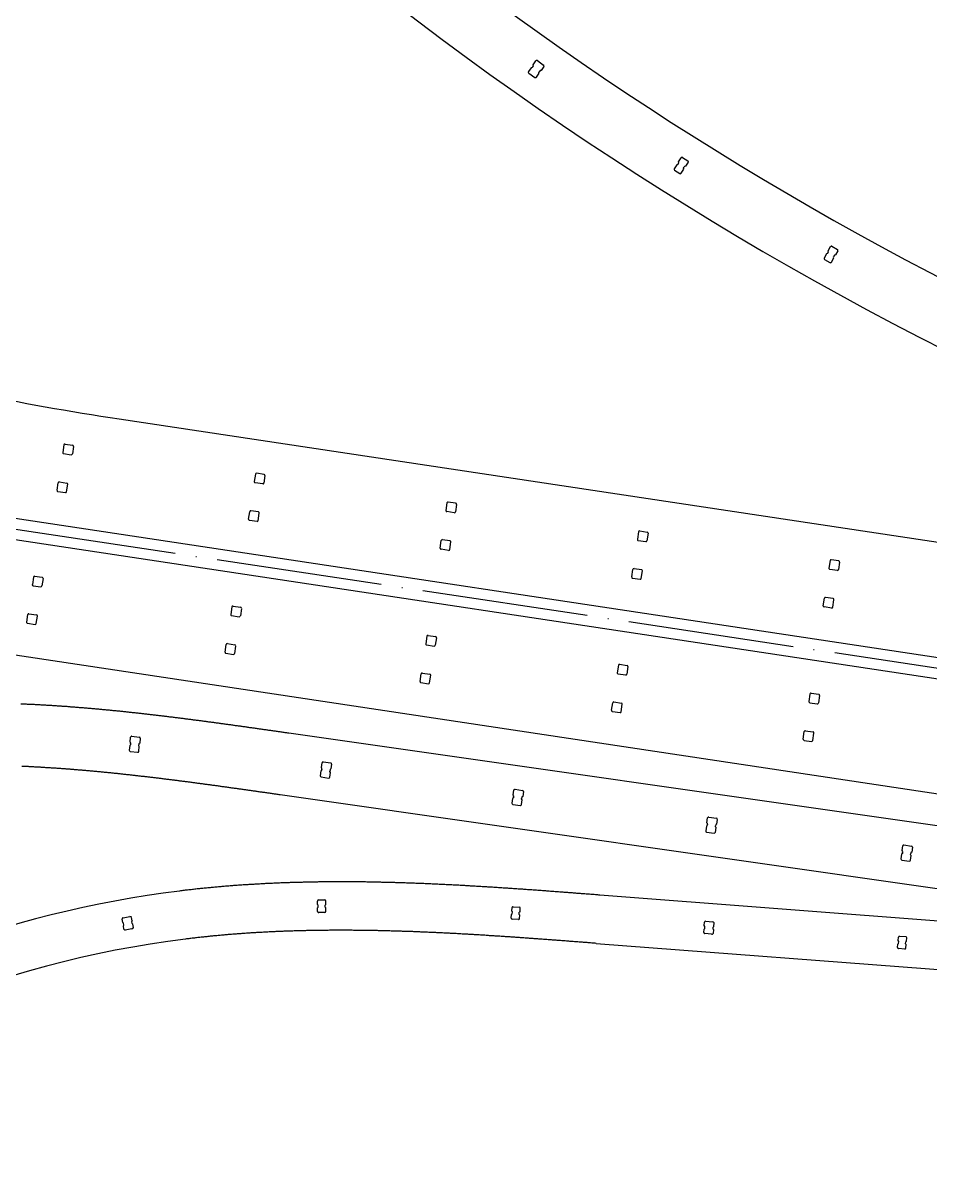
# Model space of a CAD drawing. Header units: inches. Extents: x 499362 to 502582, y 2542122 to 2545349.
# Drawn here: x 501509.7 to 501640.9, y 2543431.7 to 2543595.6 of the extents above; entities that cross this region are included whole.
import ezdxf

# ---------------------------------------------------------------- set-up
doc = ezdxf.new("R2010")
doc.units = ezdxf.units.IN
doc.header["$MEASUREMENT"] = 0
doc.linetypes.add('ACAD_ISO04W100', pattern=[30, 24, -3, 0, -3])
doc.layers.add('0-段落划分', color=2, linetype='Continuous')
doc.layers.add('桥-立柱', color=5, linetype='Continuous')

# ---------------------------------------------------------------- blocks, each defined once
blk = doc.blocks.new('A$C035667EC')
at = {"layer": '桥-立柱', "color": 1, "linetype": 'Continuous'}
for p, q in [((501583.54, 2543589.5), (501583.94, 2543590.08)), ((501584.15, 2543590.11), (501585.05, 2543589.48)), ((501583.25, 2543589.09), (501582.85, 2543588.52)), ((501583.39, 2543589.12), (501583.25, 2543589.09)), ((501583.48, 2543589.24), (501583.39, 2543589.12)), ((501583.48, 2543589.24), (501583.56, 2543589.36)), ((501583.56, 2543589.36), (501583.54, 2543589.5)), ((501584.37, 2543588.43), (501584.46, 2543588.55)), ((501584.4, 2543588.29), (501584.37, 2543588.43)), ((501584.55, 2543588.67), (501584.46, 2543588.55)), ((501584.69, 2543588.7), (501584.55, 2543588.67)), ((501585.09, 2543589.27), (501584.69, 2543588.7)), ((501582.89, 2543588.31), (501583.79, 2543587.68)), ((501584, 2543587.72), (501584.4, 2543588.29)), ((501604.51, 2543575.22), (501604.59, 2543575.35)), ((501604.56, 2543575.48), (501604.93, 2543576.08)), ((501604.59, 2543575.35), (501604.56, 2543575.48)), ((501605.14, 2543576.12), (501605.9, 2543575.64)), ((501605.94, 2543575.44), (501605.57, 2543574.84)), ((501604.29, 2543575.06), (501603.92, 2543574.47)), ((501603.96, 2543574.26), (501604.73, 2543573.78)), ((501604.43, 2543575.09), (501604.29, 2543575.06)), ((501604.51, 2543575.22), (501604.43, 2543575.09)), ((501604.93, 2543573.83), (501605.31, 2543574.42)), ((501605.27, 2543574.56), (501605.35, 2543574.69)), ((501605.31, 2543574.42), (501605.27, 2543574.56)), ((501605.43, 2543574.81), (501605.35, 2543574.69)), ((501605.57, 2543574.84), (501605.43, 2543574.81)), ((501625.93, 2543562.17), (501625.59, 2543561.56)), ((501626.07, 2543562.21), (501625.93, 2543562.17)), ((501626.14, 2543562.34), (501626.07, 2543562.21)), ((501626.14, 2543562.34), (501626.21, 2543562.47)), ((501626.17, 2543562.61), (501626.52, 2543563.22)), ((501626.21, 2543562.47), (501626.17, 2543562.61)), ((501626.72, 2543563.27), (501627.51, 2543562.83)), ((501627.56, 2543562.63), (501627.22, 2543562.02)), ((501625.65, 2543561.35), (501626.43, 2543560.92)), ((501626.64, 2543560.97), (501626.98, 2543561.58)), ((501626.94, 2543561.72), (501627.01, 2543561.85)), ((501626.98, 2543561.58), (501626.94, 2543561.72)), ((501627.09, 2543561.98), (501627.01, 2543561.85)), ((501627.22, 2543562.02), (501627.09, 2543561.98)), ((501515.71, 2543534.55), (501515.54, 2543533.46)), ((501515.88, 2543534.68), (501516.96, 2543534.51)), ((501517.09, 2543534.34), (501516.93, 2543533.26)), ((501515.67, 2543533.29), (501516.76, 2543533.13)), ((501543.39, 2543530.34), (501543.22, 2543529.25)), ((501544.65, 2543530.3), (501543.56, 2543530.47)), ((501544.77, 2543530.13), (501544.61, 2543529.04)), ((501514.72, 2543527.99), (501514.88, 2543529.07)), ((501514.84, 2543527.82), (501515.93, 2543527.65)), ((501515.05, 2543529.2), (501516.14, 2543529.04)), ((501516.1, 2543527.78), (501516.26, 2543528.87)), ((501544.44, 2543528.92), (501543.35, 2543529.08)), ((501571.07, 2543526.17), (501570.91, 2543525.08)), ((501572.33, 2543526.13), (501571.24, 2543526.29)), ((501542.4, 2543523.81), (501542.57, 2543524.9)), ((501543.83, 2543524.86), (501542.74, 2543525.03)), ((501543.79, 2543523.6), (501543.95, 2543524.69)), ((501572.12, 2543524.74), (501571.04, 2543524.91)), ((501572.46, 2543525.96), (501572.29, 2543524.87)), ((501543.62, 2543523.48), (501542.53, 2543523.64)), ((501598.76, 2543521.99), (501598.6, 2543520.91)), ((501598.93, 2543522.12), (501600.02, 2543521.96)), ((501600.15, 2543521.78), (501599.98, 2543520.7)), ((501570.09, 2543519.64), (501570.25, 2543520.73)), ((501571.51, 2543520.69), (501570.42, 2543520.85)), ((501571.47, 2543519.43), (501571.64, 2543520.52)), ((501598.72, 2543520.74), (501599.81, 2543520.57)), ((501571.3, 2543519.31), (501570.22, 2543519.47)), ((501627.71, 2543517.78), (501626.62, 2543517.95)), ((501597.78, 2543515.47), (501597.94, 2543516.55)), ((501598.11, 2543516.68), (501599.2, 2543516.52)), ((501599.16, 2543515.26), (501599.33, 2543516.35)), ((501626.45, 2543517.82), (501626.28, 2543516.73)), ((501627.5, 2543516.4), (501626.41, 2543516.56)), ((501627.83, 2543517.61), (501627.67, 2543516.52)), ((501511.31, 2543515.45), (501511.15, 2543514.37)), ((501511.48, 2543515.58), (501512.57, 2543515.42)), ((501512.69, 2543515.25), (501512.53, 2543514.16)), ((501597.9, 2543515.3), (501598.99, 2543515.13)), ((501511.27, 2543514.2), (501512.36, 2543514.03)), ((501625.46, 2543511.29), (501625.63, 2543512.38)), ((501626.89, 2543512.34), (501625.8, 2543512.51)), ((501626.85, 2543511.09), (501627.01, 2543512.17)), ((501510.33, 2543508.93), (501510.49, 2543510.02)), ((501510.66, 2543510.14), (501511.75, 2543509.98)), ((501511.71, 2543508.72), (501511.87, 2543509.81)), ((501539.99, 2543511.13), (501539.82, 2543510.04)), ((501539.95, 2543509.87), (501541.04, 2543509.71)), ((501540.16, 2543511.26), (501541.24, 2543511.09)), ((501541.37, 2543510.92), (501541.21, 2543509.84)), ((501626.68, 2543510.96), (501625.59, 2543511.12)), ((501510.45, 2543508.76), (501511.54, 2543508.59)), ((501568.17, 2543506.88), (501568, 2543505.8)), ((501568.34, 2543507.01), (501569.43, 2543506.85)), ((501569.55, 2543506.68), (501569.39, 2543505.59)), ((501539, 2543504.61), (501539.17, 2543505.69)), ((501539.34, 2543505.82), (501540.42, 2543505.66)), ((501540.39, 2543504.4), (501540.55, 2543505.48)), ((501568.13, 2543505.63), (501569.22, 2543505.46)), ((501539.13, 2543504.44), (501540.22, 2543504.27)), ((501567.52, 2543501.57), (501568.61, 2543501.41)), ((501595.86, 2543502.71), (501595.69, 2543501.62)), ((501596.03, 2543502.84), (501597.11, 2543502.67)), ((501597.24, 2543502.5), (501597.08, 2543501.41)), ((501567.18, 2543500.36), (501567.35, 2543501.45)), ((501567.31, 2543500.19), (501568.4, 2543500.02)), ((501568.57, 2543500.15), (501568.73, 2543501.24)), ((501595.82, 2543501.45), (501596.9, 2543501.29)), ((501623.54, 2543498.54), (501623.38, 2543497.45)), ((501623.71, 2543498.66), (501624.8, 2543498.5)), ((501624.93, 2543498.33), (501624.76, 2543497.24)), ((501594.87, 2543496.19), (501595.04, 2543497.27)), ((501595.21, 2543497.4), (501596.29, 2543497.23)), ((501596.26, 2543495.98), (501596.42, 2543497.06)), ((501623.5, 2543497.28), (501624.59, 2543497.12)), ((501595, 2543496.01), (501596.09, 2543495.85)), ((501525.27, 2543491.6), (501525.35, 2543492.3)), ((501525.51, 2543492.43), (501526.61, 2543492.31)), ((501526.74, 2543492.15), (501526.66, 2543491.45)), ((501622.56, 2543492.01), (501622.72, 2543493.1)), ((501622.68, 2543491.84), (501623.77, 2543491.68)), ((501622.89, 2543493.23), (501623.98, 2543493.06)), ((501623.94, 2543491.8), (501624.11, 2543492.89)), ((501525.22, 2543491.11), (501525.14, 2543490.41)), ((501525.33, 2543491.2), (501525.22, 2543491.11)), ((501525.36, 2543491.49), (501525.27, 2543491.6)), ((501525.27, 2543490.25), (501526.37, 2543490.13)), ((501525.34, 2543491.34), (501525.33, 2543491.2)), ((501525.34, 2543491.34), (501525.36, 2543491.49)), ((501526.52, 2543491.06), (501526.54, 2543491.21)), ((501526.61, 2543490.95), (501526.52, 2543491.06)), ((501526.53, 2543490.26), (501526.61, 2543490.95)), ((501526.55, 2543491.36), (501526.54, 2543491.21)), ((501526.66, 2543491.45), (501526.55, 2543491.36)), ((501552.92, 2543487.91), (501553.02, 2543488.6)), ((501553.19, 2543488.73), (501554.28, 2543488.57)), ((501554.4, 2543488.4), (501554.31, 2543487.71)), ((501552.85, 2543487.41), (501552.75, 2543486.72)), ((501552.96, 2543487.5), (501552.85, 2543487.41)), ((501553, 2543487.79), (501552.92, 2543487.91)), ((501552.98, 2543487.64), (501552.96, 2543487.5)), ((501552.98, 2543487.64), (501553, 2543487.79)), ((501554.14, 2543486.52), (501554.23, 2543487.21)), ((501554.15, 2543487.33), (501554.17, 2543487.47)), ((501554.23, 2543487.21), (501554.15, 2543487.33)), ((501554.19, 2543487.62), (501554.17, 2543487.47)), ((501554.31, 2543487.71), (501554.19, 2543487.62)), ((501552.88, 2543486.55), (501553.97, 2543486.39)), ((501580.68, 2543483.53), (501580.57, 2543483.44)), ((501580.64, 2543483.94), (501580.74, 2543484.63)), ((501580.72, 2543483.83), (501580.64, 2543483.94)), ((501580.7, 2543483.68), (501580.68, 2543483.53)), ((501580.7, 2543483.68), (501580.72, 2543483.83)), ((501580.91, 2543484.76), (501581.99, 2543484.6)), ((501581.87, 2543483.36), (501581.89, 2543483.51)), ((501581.91, 2543483.66), (501581.89, 2543483.51)), ((501582.02, 2543483.74), (501581.91, 2543483.66)), ((501582.12, 2543484.43), (501582.02, 2543483.74)), ((501580.57, 2543483.44), (501580.47, 2543482.75)), ((501580.59, 2543482.58), (501581.68, 2543482.43)), ((501581.85, 2543482.55), (501581.95, 2543483.25)), ((501581.95, 2543483.25), (501581.87, 2543483.36)), ((501608.65, 2543479.93), (501608.75, 2543480.62)), ((501608.92, 2543480.75), (501610.01, 2543480.59)), ((501610.14, 2543480.42), (501610.04, 2543479.73)), ((501608.58, 2543479.44), (501608.48, 2543478.74)), ((501608.69, 2543479.52), (501608.58, 2543479.44)), ((501608.61, 2543478.57), (501609.7, 2543478.42)), ((501608.74, 2543479.82), (501608.65, 2543479.93)), ((501608.72, 2543479.67), (501608.69, 2543479.52)), ((501608.72, 2543479.67), (501608.74, 2543479.82)), ((501609.87, 2543478.54), (501609.97, 2543479.24)), ((501609.88, 2543479.35), (501609.9, 2543479.5)), ((501609.97, 2543479.24), (501609.88, 2543479.35)), ((501609.92, 2543479.65), (501609.9, 2543479.5)), ((501610.04, 2543479.73), (501609.92, 2543479.65)), ((501636.79, 2543475.4), (501636.69, 2543474.7)), ((501636.91, 2543475.48), (501636.79, 2543475.4)), ((501636.86, 2543475.89), (501636.96, 2543476.59)), ((501636.95, 2543475.78), (501636.86, 2543475.89)), ((501636.93, 2543475.63), (501636.91, 2543475.48)), ((501636.93, 2543475.63), (501636.95, 2543475.78)), ((501637.13, 2543476.71), (501638.22, 2543476.56)), ((501638.09, 2543475.31), (501638.11, 2543475.46)), ((501638.18, 2543475.2), (501638.09, 2543475.31)), ((501638.14, 2543475.61), (501638.11, 2543475.46)), ((501638.25, 2543475.69), (501638.14, 2543475.61)), ((501638.35, 2543476.39), (501638.25, 2543475.69)), ((501636.82, 2543474.53), (501637.91, 2543474.38)), ((501638.08, 2543474.51), (501638.18, 2543475.2)), ((501524.21, 2543465.51), (501524.13, 2543466.01)), ((501524.33, 2543465.43), (501524.21, 2543465.51)), ((501524.25, 2543466.18), (501525.23, 2543466.36)), ((501525.59, 2543465.76), (501525.5, 2543466.25)), ((501525.59, 2543465.76), (501525.51, 2543465.64)), ((501525.56, 2543465.35), (501525.51, 2543465.64)), ((501608.27, 2543465.05), (501608.31, 2543465.54)), ((501608.47, 2543465.68), (501609.47, 2543465.61)), ((501524.3, 2543465.02), (501524.38, 2543465.14)), ((501524.39, 2543464.53), (501524.3, 2543465.02)), ((501524.38, 2543465.14), (501524.33, 2543465.43)), ((501525.55, 2543464.58), (501524.56, 2543464.41)), ((501525.68, 2543465.27), (501525.56, 2543465.35)), ((501525.77, 2543464.77), (501525.68, 2543465.27)), ((501608.2, 2543464.05), (501608.24, 2543464.55)), ((501608.24, 2543464.55), (501608.34, 2543464.64)), ((501608.37, 2543464.94), (501608.27, 2543465.05)), ((501609.33, 2543463.81), (501608.33, 2543463.89)), ((501608.34, 2543464.64), (501608.37, 2543464.94)), ((501609.54, 2543464.55), (501609.56, 2543464.85)), ((501609.63, 2543464.44), (501609.54, 2543464.55)), ((501609.67, 2543464.94), (501609.56, 2543464.85)), ((501609.59, 2543463.94), (501609.63, 2543464.44)), ((501609.67, 2543464.94), (501609.71, 2543465.44))]:
    blk.add_line(p, q, dxfattribs=at)
at = {"layer": '桥-立柱', "color": 1, "ltscale": 10}
for p, q in [((501552.51, 2543468.76), (501553.41, 2543468.77)), ((501552.37, 2543468.11), (501552.36, 2543468.61)), ((501552.47, 2543468.01), (501552.37, 2543468.11)), ((501552.37, 2543467.61), (501552.47, 2543467.71)), ((501552.38, 2543467.11), (501552.37, 2543467.61)), ((501552.47, 2543467.71), (501552.47, 2543468.01)), ((501553.57, 2543468.12), (501553.47, 2543468.02)), ((501553.47, 2543467.72), (501553.47, 2543468.02)), ((501553.57, 2543467.62), (501553.47, 2543467.72)), ((501553.57, 2543468.12), (501553.56, 2543468.62)), ((501553.58, 2543467.12), (501553.57, 2543467.62)), ((501580.44, 2543467.15), (501580.48, 2543467.65)), ((501580.54, 2543467.04), (501580.44, 2543467.15)), ((501580.64, 2543467.79), (501581.54, 2543467.73)), ((501581.64, 2543467.07), (501581.67, 2543467.57)), ((501553.43, 2543466.97), (501552.53, 2543466.96)), ((501580.37, 2543466.15), (501580.41, 2543466.65)), ((501580.41, 2543466.65), (501580.52, 2543466.74)), ((501581.41, 2543465.93), (501580.51, 2543465.99)), ((501580.52, 2543466.74), (501580.54, 2543467.04)), ((501581.51, 2543466.68), (501581.53, 2543466.98)), ((501581.61, 2543466.57), (501581.51, 2543466.68)), ((501581.64, 2543467.07), (501581.53, 2543466.98)), ((501581.57, 2543466.07), (501581.61, 2543466.57)), ((501636.21, 2543461.89), (501636.25, 2543462.39)), ((501636.25, 2543462.39), (501636.36, 2543462.48)), ((501636.29, 2543462.89), (501636.33, 2543463.39)), ((501636.38, 2543462.78), (501636.29, 2543462.89)), ((501636.36, 2543462.48), (501636.38, 2543462.78)), ((501636.49, 2543463.53), (501637.39, 2543463.46)), ((501637.36, 2543462.41), (501637.38, 2543462.71)), ((501637.45, 2543462.3), (501637.36, 2543462.41)), ((501637.49, 2543462.8), (501637.38, 2543462.71)), ((501637.41, 2543461.8), (501637.45, 2543462.3)), ((501637.49, 2543462.8), (501637.53, 2543463.3)), ((501637.25, 2543461.66), (501636.35, 2543461.73))]:
    blk.add_line(p, q, dxfattribs=at)
at = {"layer": '桥-立柱', "color": 1, "linetype": 'Continuous'}
for centre, radius, start, end in [((501584.06, 2543589.99), 0.15, 54.9051, 144.9051), ((501582.97, 2543588.44), 0.15, 144.9051, 234.9051), ((501584.96, 2543589.36), 0.15, 324.9051, 54.9051), ((501583.87, 2543587.8), 0.15, 234.9051, 324.9051), ((501605.06, 2543576), 0.15, 57.8283, 147.8283), ((501605.82, 2543575.52), 0.15, 327.8283, 57.8283), ((501604.04, 2543574.39), 0.15, 147.8283, 237.8283), ((501604.81, 2543573.91), 0.15, 237.8283, 327.8283), ((501626.65, 2543563.14), 0.15, 60.7516, 150.7516), ((501627.43, 2543562.7), 0.15, 330.7516, 60.7516), ((501625.72, 2543561.49), 0.15, 150.7516, 240.7516), ((501626.5, 2543561.05), 0.15, 240.7516, 330.7516), ((501515.85, 2543534.53), 0.15, 81.4286, 171.4286), ((501516.94, 2543534.37), 0.15, 351.4286, 81.4286), ((501515.69, 2543533.44), 0.15, 171.4286, 261.4286), ((501516.78, 2543533.28), 0.15, 261.4286, 351.4286), ((501543.54, 2543530.32), 0.15, 81.4286, 171.4286), ((501544.62, 2543530.15), 0.15, 351.4286, 81.4286), ((501514.86, 2543527.96), 0.15, 171.4286, 261.4286), ((501515.03, 2543529.05), 0.15, 81.4286, 171.4286), ((501515.95, 2543527.8), 0.15, 261.4286, 351.4286), ((501516.12, 2543528.89), 0.15, 351.4286, 81.4286), ((501543.37, 2543529.23), 0.15, 171.4286, 261.4286), ((501544.46, 2543529.07), 0.15, 261.4286, 351.4286), ((501571.22, 2543526.14), 0.15, 81.4286, 171.4286), ((501572.31, 2543525.98), 0.15, 351.4286, 81.4286), ((501542.72, 2543524.88), 0.15, 81.4286, 171.4286), ((501543.8, 2543524.71), 0.15, 351.4286, 81.4286), ((501571.06, 2543525.06), 0.15, 171.4286, 261.4286), ((501572.15, 2543524.89), 0.15, 261.4286, 351.4286), ((501542.55, 2543523.79), 0.15, 171.4286, 261.4286), ((501543.64, 2543523.63), 0.15, 261.4286, 351.4286), ((501598.91, 2543521.97), 0.15, 81.4286, 171.4286), ((501600, 2543521.81), 0.15, 351.4286, 81.4286), ((501570.24, 2543519.62), 0.15, 171.4286, 261.4286), ((501570.4, 2543520.71), 0.15, 81.4286, 171.4286), ((501571.49, 2543520.54), 0.15, 351.4286, 81.4286), ((501598.75, 2543520.88), 0.15, 171.4286, 261.4286), ((501599.83, 2543520.72), 0.15, 261.4286, 351.4286), ((501571.33, 2543519.45), 0.15, 261.4286, 351.4286), ((501626.6, 2543517.8), 0.15, 81.4286, 171.4286), ((501598.09, 2543516.53), 0.15, 81.4286, 171.4286), ((501599.18, 2543516.37), 0.15, 351.4286, 81.4286), ((501626.43, 2543516.71), 0.15, 171.4286, 261.4286), ((501627.52, 2543516.55), 0.15, 261.4286, 351.4286), ((501627.68, 2543517.63), 0.15, 351.4286, 81.4286), ((501511.46, 2543515.43), 0.15, 81.4286, 171.4286), ((501512.55, 2543515.27), 0.15, 351.4286, 81.4286), ((501597.93, 2543515.44), 0.15, 171.4286, 261.4286), ((501599.01, 2543515.28), 0.15, 261.4286, 351.4286), ((501511.29, 2543514.34), 0.15, 171.4286, 261.4286), ((501512.38, 2543514.18), 0.15, 261.4286, 351.4286), ((501625.78, 2543512.36), 0.15, 81.4286, 171.4286), ((501626.86, 2543512.2), 0.15, 351.4286, 81.4286), ((501510.64, 2543509.99), 0.15, 81.4286, 171.4286), ((501511.73, 2543509.83), 0.15, 351.4286, 81.4286), ((501539.97, 2543510.02), 0.15, 171.4286, 261.4286), ((501540.13, 2543511.11), 0.15, 81.4286, 171.4286), ((501541.06, 2543509.86), 0.15, 261.4286, 351.4286), ((501541.22, 2543510.95), 0.15, 351.4286, 81.4286), ((501625.61, 2543511.27), 0.15, 171.4286, 261.4286), ((501626.7, 2543511.11), 0.15, 261.4286, 351.4286), ((501510.47, 2543508.91), 0.15, 171.4286, 261.4286), ((501511.56, 2543508.74), 0.15, 261.4286, 351.4286), ((501568.32, 2543506.86), 0.15, 81.4286, 171.4286), ((501569.4, 2543506.7), 0.15, 351.4286, 81.4286), ((501539.31, 2543505.67), 0.15, 81.4286, 171.4286), ((501540.4, 2543505.51), 0.15, 351.4286, 81.4286), ((501568.15, 2543505.77), 0.15, 171.4286, 261.4286), ((501569.24, 2543505.61), 0.15, 261.4286, 351.4286), ((501539.15, 2543504.58), 0.15, 171.4286, 261.4286), ((501540.24, 2543504.42), 0.15, 261.4286, 351.4286), ((501567.5, 2543501.42), 0.15, 81.4286, 171.4286), ((501595.84, 2543501.6), 0.15, 171.4286, 261.4286), ((501596, 2543502.69), 0.15, 81.4286, 171.4286), ((501597.09, 2543502.52), 0.15, 351.4286, 81.4286), ((501567.33, 2543500.34), 0.15, 171.4286, 261.4286), ((501568.42, 2543500.17), 0.15, 261.4286, 351.4286), ((501568.58, 2543501.26), 0.15, 351.4286, 81.4286), ((501596.93, 2543501.44), 0.15, 261.4286, 351.4286), ((501623.69, 2543498.52), 0.15, 81.4286, 171.4286), ((501624.78, 2543498.35), 0.15, 351.4286, 81.4286), ((501595.18, 2543497.25), 0.15, 81.4286, 171.4286), ((501596.27, 2543497.09), 0.15, 351.4286, 81.4286), ((501623.53, 2543497.43), 0.15, 171.4286, 261.4286), ((501624.61, 2543497.26), 0.15, 261.4286, 351.4286), ((501595.02, 2543496.16), 0.15, 171.4286, 261.4286), ((501596.11, 2543496), 0.15, 261.4286, 351.4286), ((501525.5, 2543492.28), 0.15, 83.6964, 173.6964), ((501526.59, 2543492.16), 0.15, 353.6964, 83.6964), ((501622.71, 2543491.99), 0.15, 171.4286, 261.4286), ((501622.87, 2543493.08), 0.15, 81.4286, 171.4286), ((501623.79, 2543491.83), 0.15, 261.4286, 351.4286), ((501623.96, 2543492.91), 0.15, 351.4286, 81.4286), ((501525.29, 2543490.4), 0.15, 173.6964, 263.6964), ((501526.38, 2543490.27), 0.15, 263.6964, 353.6964), ((501553.17, 2543488.58), 0.15, 81.8555, 171.8555), ((501554.26, 2543488.42), 0.15, 351.8555, 81.8555), ((501552.9, 2543486.7), 0.15, 171.8555, 261.8555), ((501553.99, 2543486.54), 0.15, 261.8555, 351.8555), ((501580.88, 2543484.61), 0.15, 81.8555, 171.8555), ((501581.97, 2543484.46), 0.15, 351.8555, 81.8555), ((501580.62, 2543482.73), 0.15, 171.8555, 261.8555), ((501581.7, 2543482.57), 0.15, 261.8555, 351.8555), ((501608.9, 2543480.6), 0.15, 81.8555, 171.8555), ((501609.99, 2543480.45), 0.15, 351.8555, 81.8555), ((501608.63, 2543478.72), 0.15, 171.8555, 261.8555), ((501609.72, 2543478.57), 0.15, 261.8555, 351.8555), ((501637.11, 2543476.56), 0.15, 81.8555, 171.8555), ((501638.2, 2543476.41), 0.15, 351.8555, 81.8555), ((501636.84, 2543474.68), 0.15, 171.8555, 261.8555), ((501637.93, 2543474.53), 0.15, 261.8555, 351.8555), ((501524.27, 2543466.03), 0.15, 100.0857, 190.0857), ((501525.29, 2543466.1), 0.264, 35.5779, 102.6659), ((501608.46, 2543465.53), 0.15, 85.6009, 175.6009), ((501609.46, 2543465.34), 0.264, 21.0932, 88.1812), ((501524.54, 2543464.56), 0.15, 190.0857, 280.0857), ((501525.51, 2543464.84), 0.264, 277.5054, 344.5934), ((501608.35, 2543464.04), 0.15, 175.6009, 265.6009), ((501609.36, 2543464.07), 0.264, 263.0207, 330.1087)]:
    blk.add_arc(centre, radius, start, end, dxfattribs=at)
at = {"layer": '桥-立柱', "color": 1, "ltscale": 10}
for centre, start, end in [((501552.51, 2543468.61), 90.6738, 180.6738), ((501553.41, 2543468.62), 0.6738, 90.6738), ((501552.53, 2543467.11), 180.6738, 270.6738), ((501553.43, 2543467.12), 270.6738, 0.6738), ((501580.63, 2543467.64), 86.0533, 176.0533), ((501581.52, 2543467.58), 356.0533, 86.0533), ((501580.52, 2543466.14), 176.0533, 266.0533), ((501581.42, 2543466.08), 266.0533, 356.0533), ((501636.48, 2543463.38), 85.6009, 175.6009), ((501637.38, 2543463.31), 355.6009, 85.6009), ((501636.36, 2543461.88), 175.6009, 265.6009), ((501637.26, 2543461.81), 265.6009, 355.6009)]:
    blk.add_arc(centre, 0.15, start, end, dxfattribs=at)
blk = doc.blocks.new('A$C3A006F90')
at = {"layer": '0-段落划分', "color": 2}
for p, q in [((501810.03, 2543478.47), (501251.59, 2543562.64)), ((501249.41, 2543559.94), (501809.01, 2543475.59)), ((501806.55, 2543459.27), (501246.95, 2543543.62)), ((501523.71, 2543538.31), (501766.62, 2543501.7)), ((501694.63, 2543471.92), (501548.23, 2543492.87)), ((501693.35, 2543463.01), (501546.95, 2543483.96)), ((501693.93, 2543461.72), (501593.19, 2543469.47)), ((501592.65, 2543462.49), (501861.51, 2543441.8))]:
    blk.add_line(p, q, dxfattribs=at)
at = {"layer": '0-段落划分', "color": 2, "linetype": 'ACAD_ISO04W100'}
blk.add_line((501299.73, 2543553.87), (501809.52, 2543477.03), dxfattribs=at)
at = {"layer": '0-段落划分', "color": 2, "flags": 128}
for points in [[(501548.23, 2543492.87, -0.000001), (501547.95, 2543492.91, -0.000004), (501547.68, 2543492.95, -0.000006), (501547.4, 2543492.99, -0.000009), (501547.13, 2543493.03, -0.000012), (501546.85, 2543493.07, -0.000014), (501546.58, 2543493.11, -0.000017), (501546.3, 2543493.15, -0.000019), (501546.03, 2543493.19, -0.000022), (501545.75, 2543493.22, -0.000024), (501545.48, 2543493.26, -0.000027), (501545.2, 2543493.3, -0.00003), (501544.93, 2543493.34, -0.000032), (501544.65, 2543493.38, -0.000035), (501544.38, 2543493.42, -0.000037), (501544.1, 2543493.46, -0.00004), (501543.83, 2543493.5, -0.000042), (501543.55, 2543493.54, -0.000045), (501543.28, 2543493.58, -0.000048), (501543, 2543493.62, -0.00005), (501542.73, 2543493.65, -0.000053), (501542.45, 2543493.69, -0.000055), (501542.18, 2543493.73, -0.000058), (501541.9, 2543493.77, -0.00006), (501541.63, 2543493.81, -0.000063), (501541.35, 2543493.85, -0.000066), (501541.07, 2543493.89, -0.000068), (501540.8, 2543493.92, -0.000071), (501540.52, 2543493.96, -0.000073), (501540.25, 2543494, -0.000076), (501539.97, 2543494.04, -0.000078), (501539.7, 2543494.08, -0.000081), (501539.42, 2543494.12, -0.000084), (501539.15, 2543494.15, -0.000086), (501538.87, 2543494.19, -0.000089), (501538.6, 2543494.23, -0.000091), (501538.32, 2543494.27, -0.000094), (501538.04, 2543494.3, -0.000096), (501537.77, 2543494.34, -0.000099), (501537.49, 2543494.38, -0.000102), (501537.22, 2543494.42, -0.000104), (501536.94, 2543494.45, -0.000107), (501536.67, 2543494.49, -0.000109), (501536.39, 2543494.53, -0.000112), (501536.11, 2543494.56, -0.000114), (501535.84, 2543494.6, -0.000117), (501535.56, 2543494.64, -0.00012), (501535.29, 2543494.67, -0.000122), (501535.01, 2543494.71, -0.000125), (501534.73, 2543494.75, -0.000128), (501534.46, 2543494.78, -0.00013), (501534.18, 2543494.82, -0.000133), (501533.91, 2543494.85, -0.000136), (501533.63, 2543494.89, -0.000138), (501533.35, 2543494.92, -0.000141), (501533.08, 2543494.96, -0.000143), (501532.8, 2543494.99, -0.000146), (501532.53, 2543495.03, -0.000149), (501532.25, 2543495.06, -0.000151), (501531.97, 2543495.1, -0.000154), (501531.7, 2543495.13, -0.000156), (501531.42, 2543495.17, -0.000159), (501531.15, 2543495.2, -0.000161), (501530.87, 2543495.23, -0.000164), (501530.59, 2543495.27, -0.000167), (501530.32, 2543495.3, -0.000169), (501530.04, 2543495.34, -0.000172), (501529.76, 2543495.37, -0.000174), (501529.49, 2543495.4, -0.000177), (501529.21, 2543495.43, -0.00018), (501528.93, 2543495.47, -0.000182), (501528.66, 2543495.5, -0.000185), (501528.38, 2543495.53, -0.000187), (501528.1, 2543495.56, -0.00019), (501527.83, 2543495.6, -0.000193), (501527.55, 2543495.63, -0.000195), (501527.27, 2543495.66, -0.000198), (501527, 2543495.69, -0.0002), (501526.72, 2543495.72, -0.000203), (501526.44, 2543495.75, -0.000206), (501526.17, 2543495.78, -0.000208), (501525.89, 2543495.81, -0.000211), (501525.61, 2543495.84, -0.000213), (501525.33, 2543495.87, -0.000216), (501525.06, 2543495.9, -0.000219), (501524.78, 2543495.93, -0.000221), (501524.5, 2543495.96, -0.000224), (501524.23, 2543495.99, -0.000227), (501523.95, 2543496.02, -0.000229), (501523.67, 2543496.05, -0.000232), (501523.39, 2543496.07, -0.000234), (501523.12, 2543496.1, -0.000237), (501522.84, 2543496.13, -0.00024), (501522.56, 2543496.16, -0.000242), (501522.29, 2543496.18, -0.000245), (501522.01, 2543496.21, -0.000247), (501521.73, 2543496.24, -0.00025), (501521.45, 2543496.26, -0.000253), (501521.18, 2543496.29, -0.000255), (501520.9, 2543496.31, -0.000258), (501520.62, 2543496.34, -0.00026), (501520.34, 2543496.36, -0.000263), (501520.06, 2543496.39, -0.000266), (501519.79, 2543496.41, -0.000268), (501519.51, 2543496.44, -0.000271), (501519.23, 2543496.46, -0.000273), (501518.95, 2543496.49, -0.000276), (501518.68, 2543496.51, -0.000279), (501518.4, 2543496.53, -0.000281), (501518.12, 2543496.55, -0.000284), (501517.84, 2543496.58, -0.000287), (501517.56, 2543496.6, -0.000289), (501517.29, 2543496.62, -0.000292), (501517.01, 2543496.64, -0.000294), (501516.73, 2543496.66, -0.000297), (501516.45, 2543496.68, -0.0003), (501516.17, 2543496.71, -0.000302), (501515.89, 2543496.73, -0.000305), (501515.62, 2543496.75, -0.000307), (501515.34, 2543496.76, -0.00031), (501515.06, 2543496.78, -0.000313), (501514.78, 2543496.8, -0.000315), (501514.5, 2543496.82, -0.000318), (501514.22, 2543496.84, -0.000321), (501513.95, 2543496.86, -0.000323), (501513.67, 2543496.87, -0.000326), (501513.39, 2543496.89, -0.000328), (501513.11, 2543496.91, -0.000331), (501512.83, 2543496.92, -0.000334), (501512.55, 2543496.94, -0.000336), (501512.27, 2543496.96, -0.000339), (501512, 2543496.97, -0.000342), (501511.72, 2543496.99, -0.000344), (501511.44, 2543497, -0.000347), (501511.16, 2543497.01, -0.000349), (501510.88, 2543497.03, -0.000352), (501510.6, 2543497.04, -0.000355), (501510.32, 2543497.05, -0.000357), (501510.04, 2543497.07, -0.00036), (501509.76, 2543497.08, -0.000363), (501509.49, 2543497.09, -0.000365)], [(501546.95, 2543483.96, -0.000001), (501546.68, 2543484, -0.000004), (501546.4, 2543484.04, -0.000006), (501546.13, 2543484.08, -0.000009), (501545.85, 2543484.12, -0.000012), (501545.58, 2543484.16, -0.000014), (501545.3, 2543484.2, -0.000017), (501545.03, 2543484.24, -0.000019), (501544.76, 2543484.28, -0.000022), (501544.48, 2543484.31, -0.000024), (501544.21, 2543484.35, -0.000027), (501543.93, 2543484.39, -0.00003), (501543.66, 2543484.43, -0.000032), (501543.38, 2543484.47, -0.000035), (501543.11, 2543484.51, -0.000037), (501542.84, 2543484.55, -0.00004), (501542.56, 2543484.59, -0.000042), (501542.29, 2543484.63, -0.000045), (501542.02, 2543484.67, -0.000048), (501541.74, 2543484.7, -0.00005), (501541.47, 2543484.74, -0.000053), (501541.19, 2543484.78, -0.000055), (501540.92, 2543484.82, -0.000058), (501540.65, 2543484.86, -0.00006), (501540.37, 2543484.9, -0.000063), (501540.1, 2543484.93, -0.000066), (501539.83, 2543484.97, -0.000068), (501539.56, 2543485.01, -0.000071), (501539.28, 2543485.05, -0.000073), (501539.01, 2543485.09, -0.000076), (501538.74, 2543485.12, -0.000078), (501538.46, 2543485.16, -0.000081), (501538.19, 2543485.2, -0.000084), (501537.92, 2543485.24, -0.000086), (501537.65, 2543485.27, -0.000089), (501537.37, 2543485.31, -0.000091), (501537.1, 2543485.35, -0.000094), (501536.83, 2543485.39, -0.000096), (501536.56, 2543485.42, -0.000099), (501536.28, 2543485.46, -0.000102), (501536.01, 2543485.5, -0.000104), (501535.74, 2543485.53, -0.000107), (501535.47, 2543485.57, -0.000109), (501535.2, 2543485.61, -0.000112), (501534.92, 2543485.64, -0.000114), (501534.65, 2543485.68, -0.000117), (501534.38, 2543485.71, -0.00012), (501534.11, 2543485.75, -0.000122), (501533.84, 2543485.79, -0.000123), (501533.57, 2543485.82, -0.000124), (501533.3, 2543485.86, -0.000126), (501533.03, 2543485.89, -0.000128), (501532.76, 2543485.93, -0.000131), (501532.48, 2543485.96, -0.000133), (501532.21, 2543486, -0.000136), (501531.94, 2543486.03, -0.000138), (501531.67, 2543486.07, -0.000141), (501531.4, 2543486.1, -0.000143), (501531.13, 2543486.13, -0.000145), (501530.86, 2543486.17, -0.000148), (501530.59, 2543486.2, -0.00015), (501530.32, 2543486.23, -0.000153), (501530.05, 2543486.27, -0.000155), (501529.78, 2543486.3, -0.000157), (501529.51, 2543486.33, -0.00016), (501529.23, 2543486.37, -0.000162), (501528.96, 2543486.4, -0.000164), (501528.69, 2543486.43, -0.000167), (501528.42, 2543486.46, -0.000169), (501528.15, 2543486.5, -0.000172), (501527.88, 2543486.53, -0.000174), (501527.61, 2543486.56, -0.000176), (501527.34, 2543486.59, -0.000179), (501527.07, 2543486.62, -0.000181), (501526.8, 2543486.65, -0.000183), (501526.53, 2543486.68, -0.000186), (501526.26, 2543486.71, -0.000188), (501525.99, 2543486.75, -0.00019), (501525.72, 2543486.78, -0.000193), (501525.45, 2543486.81, -0.000195), (501525.18, 2543486.83, -0.000197), (501524.92, 2543486.86, -0.0002), (501524.65, 2543486.89, -0.000202), (501524.38, 2543486.92, -0.000204), (501524.11, 2543486.95, -0.000207), (501523.84, 2543486.98, -0.000209), (501523.57, 2543487.01, -0.000211), (501523.3, 2543487.04, -0.000214), (501523.03, 2543487.06, -0.000216), (501522.76, 2543487.09, -0.000218), (501522.49, 2543487.12, -0.000221), (501522.22, 2543487.15, -0.000223), (501521.95, 2543487.17, -0.000225), (501521.69, 2543487.2, -0.000228), (501521.42, 2543487.22, -0.00023), (501521.15, 2543487.25, -0.000232), (501520.88, 2543487.28, -0.000234), (501520.61, 2543487.3, -0.000237), (501520.34, 2543487.33, -0.000239), (501520.07, 2543487.35, -0.000241), (501519.8, 2543487.38, -0.000244), (501519.54, 2543487.4, -0.000246), (501519.27, 2543487.42, -0.000248), (501519, 2543487.45, -0.00025), (501518.73, 2543487.47, -0.000253), (501518.46, 2543487.49, -0.000255), (501518.19, 2543487.52, -0.000257), (501517.93, 2543487.54, -0.000259), (501517.66, 2543487.56, -0.000262), (501517.39, 2543487.58, -0.000264), (501517.12, 2543487.61, -0.000266), (501516.86, 2543487.63, -0.000268), (501516.59, 2543487.65, -0.000271), (501516.32, 2543487.67, -0.000273), (501516.05, 2543487.69, -0.000275), (501515.78, 2543487.71, -0.000277), (501515.52, 2543487.73, -0.00028), (501515.25, 2543487.75, -0.000282), (501514.98, 2543487.77, -0.000284), (501514.71, 2543487.79, -0.000286), (501514.45, 2543487.8, -0.000289), (501514.18, 2543487.82, -0.000291), (501513.91, 2543487.84, -0.000293), (501513.65, 2543487.86, -0.000295), (501513.38, 2543487.87, -0.000297), (501513.11, 2543487.89, -0.0003), (501512.84, 2543487.91, -0.000302), (501512.58, 2543487.92, -0.000304), (501512.31, 2543487.94, -0.000306), (501512.04, 2543487.95, -0.000308), (501511.78, 2543487.97, -0.000311), (501511.51, 2543487.98, -0.000313), (501511.24, 2543488, -0.000315), (501510.98, 2543488.01, -0.000317), (501510.71, 2543488.03, -0.000319), (501510.44, 2543488.04, -0.000322), (501510.18, 2543488.05, -0.000324), (501509.91, 2543488.06, -0.000326), (501509.65, 2543488.08, -0.000328)], [(501593.19, 2543469.47, -0.000002), (501592.86, 2543469.49, -0.000005), (501592.52, 2543469.52, -0.000008), (501592.19, 2543469.54, -0.000011), (501591.86, 2543469.57, -0.000014), (501591.53, 2543469.59, -0.000017), (501591.19, 2543469.62, -0.00002), (501590.86, 2543469.64, -0.000023), (501590.53, 2543469.67, -0.000026), (501590.2, 2543469.7, -0.000029), (501589.86, 2543469.72, -0.000032), (501589.53, 2543469.75, -0.000035), (501589.2, 2543469.77, -0.000039), (501588.86, 2543469.8, -0.000042), (501588.53, 2543469.82, -0.000045), (501588.2, 2543469.85, -0.000048), (501587.86, 2543469.87, -0.000051), (501587.53, 2543469.9, -0.000054), (501587.2, 2543469.92, -0.000057), (501586.86, 2543469.95, -0.00006), (501586.53, 2543469.97, -0.000063), (501586.2, 2543470, -0.000066), (501585.86, 2543470.02, -0.000069), (501585.53, 2543470.05, -0.000073), (501585.2, 2543470.07, -0.000076), (501584.86, 2543470.1, -0.000079), (501584.53, 2543470.12, -0.000082), (501584.2, 2543470.14, -0.000085), (501583.86, 2543470.17, -0.000088), (501583.53, 2543470.19, -0.000091), (501583.19, 2543470.22, -0.000094), (501582.86, 2543470.24, -0.000097), (501582.53, 2543470.26, -0.0001), (501582.19, 2543470.29, -0.000103), (501581.86, 2543470.31, -0.000106), (501581.52, 2543470.33, -0.00011), (501581.19, 2543470.36, -0.000113), (501580.85, 2543470.38, -0.000116), (501580.52, 2543470.4, -0.000119), (501580.18, 2543470.43, -0.000122), (501579.85, 2543470.45, -0.000126), (501579.51, 2543470.47, -0.00013), (501579.18, 2543470.49, -0.000133), (501578.84, 2543470.51, -0.000136), (501578.51, 2543470.54, -0.000139), (501578.17, 2543470.56, -0.000143), (501577.84, 2543470.58, -0.000146), (501577.5, 2543470.6, -0.000149), (501577.17, 2543470.62, -0.000152), (501576.83, 2543470.64, -0.000155), (501576.5, 2543470.66, -0.000159), (501576.16, 2543470.68, -0.000162), (501575.82, 2543470.7, -0.000165), (501575.49, 2543470.72, -0.000168), (501575.15, 2543470.74, -0.000171), (501574.82, 2543470.76, -0.000174), (501574.48, 2543470.78, -0.000178), (501574.15, 2543470.8, -0.000181), (501573.81, 2543470.82, -0.000184), (501573.47, 2543470.84, -0.000187), (501573.14, 2543470.86, -0.000191), (501572.8, 2543470.88, -0.000194), (501572.47, 2543470.9, -0.000197), (501572.13, 2543470.91, -0.0002), (501571.79, 2543470.93, -0.000203), (501571.46, 2543470.95, -0.000207), (501571.12, 2543470.96, -0.00021), (501570.78, 2543470.98, -0.000213), (501570.45, 2543471, -0.000216), (501570.11, 2543471.01, -0.00022), (501569.77, 2543471.03, -0.000223), (501569.44, 2543471.04, -0.000226), (501569.1, 2543471.06, -0.000229), (501568.76, 2543471.08, -0.000232), (501568.42, 2543471.09, -0.000236), (501568.09, 2543471.1, -0.000239), (501567.75, 2543471.12, -0.000242), (501567.41, 2543471.13, -0.000245), (501567.08, 2543471.15, -0.000249), (501566.74, 2543471.16, -0.000252), (501566.4, 2543471.17, -0.000255), (501566.06, 2543471.18, -0.000258), (501565.73, 2543471.2, -0.000262), (501565.39, 2543471.21, -0.000265), (501565.05, 2543471.22, -0.000268), (501564.71, 2543471.23, -0.000272), (501564.37, 2543471.24, -0.000275), (501564.04, 2543471.25, -0.000278), (501563.7, 2543471.26, -0.000281), (501563.36, 2543471.27, -0.000285), (501563.02, 2543471.28, -0.000288), (501562.68, 2543471.29, -0.000291), (501562.35, 2543471.3, -0.000294), (501562.01, 2543471.31, -0.000298), (501561.67, 2543471.31, -0.000301), (501561.33, 2543471.32, -0.000304), (501560.99, 2543471.33, -0.000308), (501560.65, 2543471.33, -0.000311), (501560.31, 2543471.34, -0.000314), (501559.98, 2543471.35, -0.000317), (501559.64, 2543471.35, -0.000321), (501559.3, 2543471.36, -0.000324), (501558.96, 2543471.36, -0.000327), (501558.62, 2543471.36, -0.000331), (501558.28, 2543471.37, -0.000334), (501557.94, 2543471.37, -0.000337), (501557.6, 2543471.37, -0.000341), (501557.26, 2543471.38, -0.000344), (501556.92, 2543471.38, -0.000347), (501556.58, 2543471.38, -0.000351), (501556.24, 2543471.38, -0.000354), (501555.91, 2543471.38, -0.000357), (501555.57, 2543471.38, -0.00036), (501555.23, 2543471.38, -0.000364), (501554.89, 2543471.38, -0.000367), (501554.55, 2543471.38, -0.00037), (501554.21, 2543471.38, -0.000374), (501553.87, 2543471.37, -0.000377), (501553.53, 2543471.37, -0.00038), (501553.19, 2543471.37, -0.000384), (501552.85, 2543471.36, -0.000387), (501552.51, 2543471.36, -0.000391), (501552.17, 2543471.35, -0.000394), (501551.83, 2543471.35, -0.000397), (501551.49, 2543471.34, -0.000401), (501551.15, 2543471.34, -0.000404), (501550.81, 2543471.33, -0.000407), (501550.47, 2543471.32, -0.000411), (501550.13, 2543471.31, -0.000414), (501549.79, 2543471.31, -0.000417), (501549.45, 2543471.3, -0.000421), (501549.11, 2543471.29, -0.000424), (501548.76, 2543471.28, -0.000427), (501548.42, 2543471.27, -0.000431), (501548.08, 2543471.25, -0.000434), (501547.74, 2543471.24, -0.000438), (501547.4, 2543471.23, -0.000441), (501547.06, 2543471.22, -0.000444), (501546.72, 2543471.2, -0.000448), (501546.38, 2543471.19, -0.000451), (501546.04, 2543471.17, -0.000454), (501545.7, 2543471.16, -0.000458), (501545.36, 2543471.14, -0.000461), (501545.02, 2543471.13, -0.000465), (501544.68, 2543471.11, -0.000468), (501544.34, 2543471.09, -0.000471), (501543.99, 2543471.07, -0.000475), (501543.65, 2543471.05, -0.000478), (501543.31, 2543471.03, -0.000482), (501542.97, 2543471.01, -0.000485), (501542.63, 2543470.99, -0.000488), (501542.29, 2543470.97, -0.000492), (501541.95, 2543470.95, -0.000495), (501541.61, 2543470.93, -0.000499), (501541.27, 2543470.9, -0.000502), (501540.93, 2543470.88, -0.000505), (501540.58, 2543470.85, -0.000509), (501540.24, 2543470.83, -0.000512), (501539.9, 2543470.8, -0.000516), (501539.56, 2543470.78, -0.000519), (501539.22, 2543470.75, -0.000523), (501538.88, 2543470.72, -0.000526), (501538.54, 2543470.69, -0.000529), (501538.2, 2543470.66, -0.000533), (501537.86, 2543470.63, -0.000536), (501537.51, 2543470.6, -0.00054), (501537.17, 2543470.57, -0.000543), (501536.83, 2543470.54, -0.000547), (501536.49, 2543470.5, -0.00055), (501536.15, 2543470.47, -0.000554), (501535.81, 2543470.44, -0.000557), (501535.47, 2543470.4, -0.00056), (501535.13, 2543470.37, -0.000564), (501534.79, 2543470.33, -0.000567), (501534.45, 2543470.29, -0.000571), (501534.1, 2543470.25, -0.000574), (501533.76, 2543470.21, -0.000578), (501533.42, 2543470.18, -0.000581), (501533.08, 2543470.14, -0.000585), (501532.74, 2543470.09, -0.000571), (501532.41, 2543470.05, -0.000571)], [(501694.63, 2543471.92, -0.000001), (501696.69, 2543471.62, -0.000004)], [(501592.65, 2543462.49, -0.000002), (501592.32, 2543462.51, -0.000005), (501591.99, 2543462.54, -0.000008), (501591.65, 2543462.56, -0.000011), (501591.32, 2543462.59, -0.000014), (501590.99, 2543462.61, -0.000017), (501590.66, 2543462.64, -0.00002), (501590.33, 2543462.67, -0.000023), (501589.99, 2543462.69, -0.000026), (501589.66, 2543462.72, -0.000029), (501589.33, 2543462.74, -0.000032), (501589, 2543462.77, -0.000035), (501588.67, 2543462.79, -0.000039), (501588.33, 2543462.82, -0.000042), (501588, 2543462.84, -0.000045), (501587.67, 2543462.87, -0.000048), (501587.34, 2543462.89, -0.000051), (501587.01, 2543462.92, -0.000054), (501586.67, 2543462.94, -0.000057), (501586.34, 2543462.97, -0.00006), (501586.01, 2543462.99, -0.000063), (501585.68, 2543463.02, -0.000066), (501585.35, 2543463.04, -0.000069), (501585.01, 2543463.07, -0.000073), (501584.68, 2543463.09, -0.000076), (501584.35, 2543463.11, -0.000079), (501584.02, 2543463.14, -0.000082), (501583.69, 2543463.16, -0.000085), (501583.36, 2543463.19, -0.000088), (501583.02, 2543463.21, -0.000091), (501582.69, 2543463.23, -0.000094), (501582.36, 2543463.26, -0.000097), (501582.03, 2543463.28, -0.0001), (501581.7, 2543463.3, -0.000103), (501581.37, 2543463.33, -0.000106), (501581.04, 2543463.35, -0.00011), (501580.7, 2543463.37, -0.000113), (501580.37, 2543463.4, -0.000116), (501580.04, 2543463.42, -0.000119), (501579.71, 2543463.44, -0.000122), (501579.38, 2543463.46, -0.000125), (501579.05, 2543463.49, -0.000127), (501578.72, 2543463.51, -0.00013), (501578.39, 2543463.53, -0.000133), (501578.05, 2543463.55, -0.000136), (501577.72, 2543463.57, -0.000139), (501577.39, 2543463.59, -0.000142), (501577.06, 2543463.61, -0.000145), (501576.73, 2543463.64, -0.000148), (501576.4, 2543463.66, -0.000151), (501576.07, 2543463.68, -0.000154), (501575.74, 2543463.7, -0.000157), (501575.4, 2543463.72, -0.00016), (501575.07, 2543463.74, -0.000163), (501574.74, 2543463.76, -0.000167), (501574.41, 2543463.78, -0.00017), (501574.08, 2543463.8, -0.000173), (501573.75, 2543463.81, -0.000176), (501573.42, 2543463.83, -0.000179), (501573.09, 2543463.85, -0.000182), (501572.76, 2543463.87, -0.000185), (501572.42, 2543463.89, -0.000188), (501572.09, 2543463.9, -0.000191), (501571.76, 2543463.92, -0.000194), (501571.43, 2543463.94, -0.000197), (501571.1, 2543463.96, -0.0002), (501570.77, 2543463.97, -0.000203), (501570.44, 2543463.99, -0.000206), (501570.11, 2543464.01, -0.000209), (501569.78, 2543464.02, -0.000212), (501569.45, 2543464.04, -0.000215), (501569.12, 2543464.05, -0.000218), (501568.79, 2543464.07, -0.000221), (501568.45, 2543464.08, -0.000224), (501568.12, 2543464.1, -0.000227), (501567.79, 2543464.11, -0.00023), (501567.46, 2543464.12, -0.000233), (501567.13, 2543464.14, -0.000236), (501566.8, 2543464.15, -0.000239), (501566.47, 2543464.16, -0.000242), (501566.14, 2543464.18, -0.000245), (501565.81, 2543464.19, -0.000248), (501565.48, 2543464.2, -0.000251), (501565.15, 2543464.21, -0.000254), (501564.82, 2543464.22, -0.000257), (501564.49, 2543464.23, -0.00026), (501564.16, 2543464.24, -0.000263), (501563.83, 2543464.25, -0.000266), (501563.5, 2543464.26, -0.000269), (501563.16, 2543464.27, -0.000272), (501562.83, 2543464.28, -0.000275), (501562.5, 2543464.29, -0.000278), (501562.17, 2543464.3, -0.000281), (501561.84, 2543464.31, -0.000284), (501561.51, 2543464.31, -0.000287), (501561.18, 2543464.32, -0.00029), (501560.85, 2543464.33, -0.000293), (501560.52, 2543464.33, -0.000296), (501560.19, 2543464.34, -0.000299), (501559.86, 2543464.35, -0.000301), (501559.53, 2543464.35, -0.000304), (501559.2, 2543464.36, -0.000307), (501558.87, 2543464.36, -0.00031), (501558.54, 2543464.36, -0.000313), (501558.21, 2543464.37, -0.000316), (501557.88, 2543464.37, -0.000319), (501557.55, 2543464.37, -0.000322), (501557.22, 2543464.38, -0.000325), (501556.89, 2543464.38, -0.000328), (501556.56, 2543464.38, -0.000331), (501556.23, 2543464.38, -0.000334), (501555.9, 2543464.38, -0.000337), (501555.57, 2543464.38, -0.00034), (501555.24, 2543464.38, -0.000343), (501554.91, 2543464.38, -0.000346), (501554.58, 2543464.38, -0.000349), (501554.25, 2543464.38, -0.000352), (501553.92, 2543464.37, -0.000355), (501553.59, 2543464.37, -0.000358), (501553.26, 2543464.37, -0.000361), (501552.93, 2543464.36, -0.000364), (501552.6, 2543464.36, -0.000367), (501552.27, 2543464.36, -0.00037), (501551.94, 2543464.35, -0.000373), (501551.61, 2543464.34, -0.000375), (501551.28, 2543464.34, -0.000378), (501550.96, 2543464.33, -0.000381), (501550.63, 2543464.32, -0.000384), (501550.3, 2543464.32, -0.000387), (501549.97, 2543464.31, -0.00039), (501549.64, 2543464.3, -0.000393), (501549.31, 2543464.29, -0.000396), (501548.98, 2543464.28, -0.000399), (501548.65, 2543464.27, -0.000402), (501548.32, 2543464.26, -0.000405), (501547.99, 2543464.25, -0.000408), (501547.66, 2543464.24, -0.000411), (501547.34, 2543464.22, -0.000414), (501547.01, 2543464.21, -0.000417), (501546.68, 2543464.2, -0.00042), (501546.35, 2543464.18, -0.000423), (501546.02, 2543464.17, -0.000425), (501545.69, 2543464.15, -0.000428), (501545.36, 2543464.14, -0.000431), (501545.03, 2543464.12, -0.000434), (501544.71, 2543464.1, -0.000437), (501544.38, 2543464.08, -0.00044), (501544.05, 2543464.07, -0.000443), (501543.72, 2543464.05, -0.000446), (501543.39, 2543464.03, -0.000449), (501543.07, 2543464.01, -0.000452), (501542.74, 2543463.99, -0.000455), (501542.41, 2543463.97, -0.000458), (501542.08, 2543463.94, -0.00046), (501541.75, 2543463.92, -0.000463), (501541.43, 2543463.9, -0.000466), (501541.1, 2543463.87, -0.000469), (501540.77, 2543463.85, -0.000472), (501540.44, 2543463.82, -0.000475), (501540.12, 2543463.8, -0.000478), (501539.79, 2543463.77, -0.000481), (501539.46, 2543463.75, -0.000484), (501539.13, 2543463.72, -0.000487), (501538.81, 2543463.69, -0.00049), (501538.48, 2543463.66, -0.000492), (501538.15, 2543463.63, -0.000495), (501537.83, 2543463.6, -0.000498), (501537.5, 2543463.57, -0.000501), (501537.17, 2543463.54, -0.000504), (501536.85, 2543463.51, -0.000507), (501536.52, 2543463.47, -0.00051), (501536.19, 2543463.44, -0.000513), (501535.87, 2543463.4, -0.000516), (501535.54, 2543463.37, -0.000519), (501535.21, 2543463.33, -0.000521), (501534.89, 2543463.3, -0.000524), (501534.56, 2543463.26, -0.000527), (501534.24, 2543463.22, -0.00053), (501533.91, 2543463.18, -0.000533), (501533.59, 2543463.15, -0.000545), (501533.26, 2543463.1, -0.000545)]]:
    blk.add_lwpolyline(points, format="xyb", dxfattribs=at)
at = {"layer": '0-段落划分', "color": 2}
for centre, radius, start, end in [((501867.7, 2543992.68), 489, 186.425, 244.6809), ((501867.7, 2543992.68), 498, 213.1737, 244.6809), ((501583.33, 2543933.84), 400, 258.3178, 261.4286), ((501551.39, 2543316.72), 154.5, 97.0601, 124.967), ((501551.39, 2543316.72), 147.5, 97.0601, 128.7868)]:
    blk.add_arc(centre, radius, start, end, dxfattribs=at)
at = {"layer": '0-段落划分', "color": 2, "linetype": 'Continuous'}
blk.add_blockref('A$C035667EC', (0, 0), dxfattribs=at)

msp = doc.modelspace()

# ---------------------------------------------------------------- block references
at = {"layer": '0-段落划分'}
msp.add_blockref('A$C3A006F90', (0, 0), dxfattribs=at)

doc.saveas('drawing.dxf')
